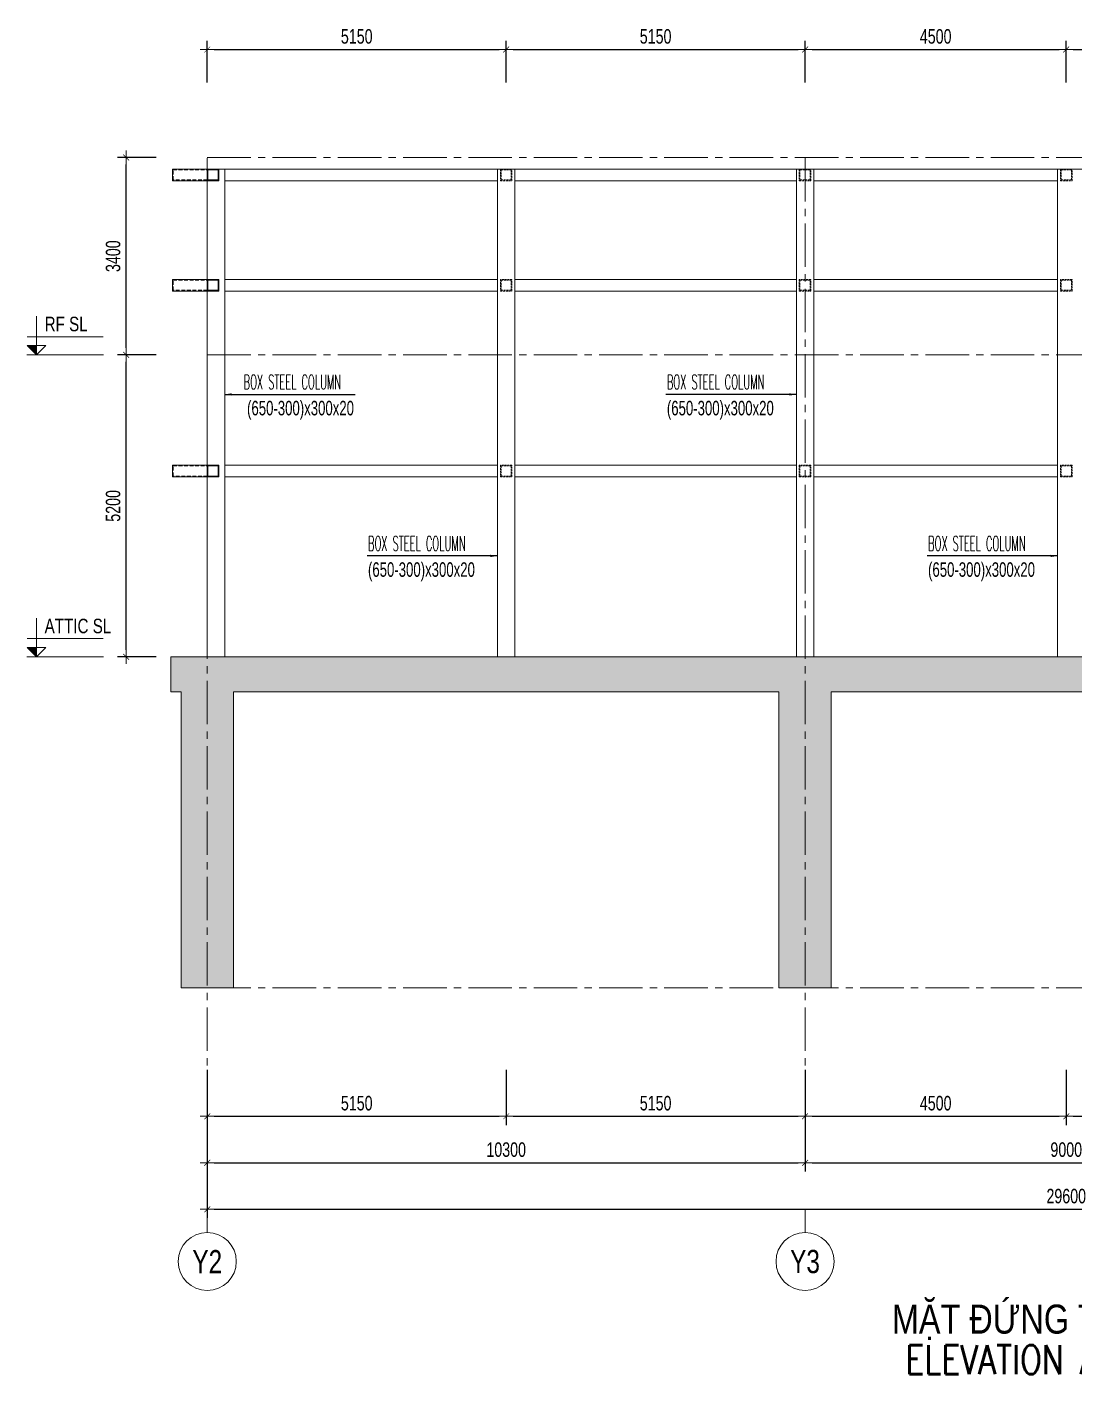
# Model space of a CAD drawing. Header units: millimetres. Extents: x 239606 to 395013, y -27979 to 24335.
# Drawn here: x 358464 to 376506, y 1139 to 24335 of the extents above; entities that cross this region are included whole.
import ezdxf
from ezdxf.enums import TextEntityAlignment as Align

# ---------------------------------------------------------------- set-up
doc = ezdxf.new("R2010")
doc.units = ezdxf.units.MM
doc.linetypes.add('CENTER2', pattern=[1.125, 0.75, -0.125, 0.125, -0.125])
doc.linetypes.add('HIDDEN2', pattern=[4.7625, 3.175, -1.5875])
doc.layers.get('Defpoints').update_dxf_attribs({"color": 151, "lineweight": 9})
for name, color, linetype, lineweight in [('NDC_S_ANNO', 7, 'Continuous', 20), ('NDC_S_AXIS', 5, 'CENTER2', 13), ('NDC_S_CONTINUOUS', 3, 'Continuous', 20), ('NDC_S_DIM', 1, 'Continuous', 15), ('NDC_S_ENG TEXT', 2, 'Continuous', 20), ('NDC_S_ENG TITLE', 3, 'Continuous', 20), ('NDC_S_HATCH MATERIAL', 8, 'Continuous', 13), ('NDC_S_HIDDEN', 8, 'HIDDEN2', 13), ('NDC_S_SLAB', 2, 'Continuous', 20), ('NDC_S_SYMBOL', 1, 'Continuous', 15), ('NDC_S_TEXT SYMBOL', 7, 'Continuous', 20), ('NDC_S_VN TEXT', 7, 'Continuous', 20), ('NDC_S_VN TITLE', 6, 'Continuous', 35)]:
    doc.layers.add(name, color=color, linetype=linetype, lineweight=lineweight)
doc.styles.add('NDC_ANNO', font='', dxfattribs={"width": 0.8})
doc.styles.add('NDC_DIM', font='', dxfattribs={"width": 0.75})
doc.styles.add('NDC_EN TXT', font='romans.shx', dxfattribs={"width": 0.8})
doc.styles.add('NDC_VIE TXT', font='arial.ttf', dxfattribs={"width": 0.8})
doc.styles.get('NDC_ANNO').set_extended_font_data('Dotum')
doc.styles.get('NDC_DIM').set_extended_font_data('Dotum')
doc.dimstyles.new('NDC_dim_100', dxfattribs={"dimscale": 100, "dimtxt": 2.5, "dimasz": 1.2, "dimexe": 1.5, "dimexo": 2.5, "dimgap": 1, "dimtad": 1, "dimdec": 0, "dimzin": 0, "dimdsep": 46, "dimtxsty": 'NDC_DIM', "dimblk": 'DIMMARK', "dimcen": 0.09, "dimdle": 1.2, "dimclrd": 1, "dimclre": 1, "dimclrt": 3, "dimadec": 0, "dimazin": 0, "dimtfac": 1, "dimtdec": 0, "dimtix": 1, "dimtofl": 0, "dimtmove": 0, "dimatfit": 3, "dimfxl": 8, "dimfxlon": 1, "dimtolj": 1, "dimtzin": 0, "dimarcsym": 0})

# ---------------------------------------------------------------- blocks, each defined once
blk = doc.blocks.new('DIMMARK')
at = {"layer": 'NDC_S_DIM', "color": 1}
blk.add_line((-1.5, 0), (1, 0), dxfattribs=at)
at = {"layer": 'NDC_S_DIM', "color": 2, "const_width": 0.1}
blk.add_lwpolyline([(-0.42, -0.42), (0.42, 0.42)], dxfattribs=at)
blk = doc.blocks.new('*D40')
at = {"layer": 'Defpoints', "color": 0, "ltscale": 200, "transparency": 16777216}
for p in [(361571, 6924), (391171, 6924), (391171, 3977)]:
    blk.add_point(p, dxfattribs=at)
at = {"layer": 'NDC_S_DIM', "color": 1, "lineweight": -2, "ltscale": 200, "transparency": 16777216}
for p, q in [((361571, 4777), (361571, 3827)), ((391171, 4777), (391171, 3827)), ((361691, 3977), (391051, 3977))]:
    blk.add_line(p, q, dxfattribs=at)
at = {"layer": 'NDC_S_DIM', "color": 1, "lineweight": -2, "ltscale": 200, "transparency": 16777216, "xscale": 120, "yscale": 120, "zscale": 120, "rotation": 180}
blk.add_blockref('DIMMARK', (361571, 3977), dxfattribs=at)
at = {"layer": 'NDC_S_DIM', "color": 1, "lineweight": -2, "ltscale": 200, "transparency": 16777216, "xscale": 120, "yscale": 120, "zscale": 120}
blk.add_blockref('DIMMARK', (391171, 3977), dxfattribs=at)
at = {"layer": 'NDC_S_DIM', "color": 3, "ltscale": 200, "transparency": 16777216, "insert": (376371, 4202), "char_height": 250, "attachment_point": 5, "style": 'NDC_DIM'}
blk.add_mtext('\\A1;29600', dxfattribs=at)
blk = doc.blocks.new('*D41')
at = {"layer": 'Defpoints', "color": 0, "ltscale": 200, "transparency": 16777216}
for p in [(361571, 6924), (371871, 6924), (371871, 4777)]:
    blk.add_point(p, dxfattribs=at)
at = {"layer": 'NDC_S_DIM', "color": 1, "lineweight": -2, "ltscale": 200, "transparency": 16777216}
for p, q in [((361571, 5577), (361571, 4627)), ((371871, 5577), (371871, 4627)), ((361691, 4777), (371751, 4777))]:
    blk.add_line(p, q, dxfattribs=at)
at = {"layer": 'NDC_S_DIM', "color": 1, "lineweight": -2, "ltscale": 200, "transparency": 16777216, "xscale": 120, "yscale": 120, "zscale": 120, "rotation": 180}
blk.add_blockref('DIMMARK', (361571, 4777), dxfattribs=at)
at = {"layer": 'NDC_S_DIM', "color": 1, "lineweight": -2, "ltscale": 200, "transparency": 16777216, "xscale": 120, "yscale": 120, "zscale": 120}
blk.add_blockref('DIMMARK', (371871, 4777), dxfattribs=at)
at = {"layer": 'NDC_S_DIM', "color": 3, "ltscale": 200, "transparency": 16777216, "insert": (366721, 5002), "char_height": 250, "attachment_point": 5, "style": 'NDC_DIM'}
blk.add_mtext('\\A1;10300', dxfattribs=at)
blk = doc.blocks.new('*D42')
at = {"layer": 'Defpoints', "color": 0, "ltscale": 200, "transparency": 16777216}
for p in [(371871, 6924), (380871, 6924), (380871, 4777)]:
    blk.add_point(p, dxfattribs=at)
at = {"layer": 'NDC_S_DIM', "color": 1, "lineweight": -2, "ltscale": 200, "transparency": 16777216}
for p, q in [((371871, 5577), (371871, 4627)), ((380871, 5577), (380871, 4627)), ((371991, 4777), (380751, 4777))]:
    blk.add_line(p, q, dxfattribs=at)
at = {"layer": 'NDC_S_DIM', "color": 1, "lineweight": -2, "ltscale": 200, "transparency": 16777216, "xscale": 120, "yscale": 120, "zscale": 120, "rotation": 180}
blk.add_blockref('DIMMARK', (371871, 4777), dxfattribs=at)
at = {"layer": 'NDC_S_DIM', "color": 1, "lineweight": -2, "ltscale": 200, "transparency": 16777216, "xscale": 120, "yscale": 120, "zscale": 120}
blk.add_blockref('DIMMARK', (380871, 4777), dxfattribs=at)
at = {"layer": 'NDC_S_DIM', "color": 3, "ltscale": 200, "transparency": 16777216, "insert": (376371, 5002), "char_height": 250, "attachment_point": 5, "style": 'NDC_DIM'}
blk.add_mtext('\\A1;9000', dxfattribs=at)
blk = doc.blocks.new('*U7')
at = {"layer": 'NDC_S_SYMBOL'}
blk.add_line((0, 5), (0, 9), dxfattribs=at)
blk.add_circle((0, 0), 5, dxfattribs=at)
at = {"layer": 'NDC_S_TEXT SYMBOL', "color": 7, "style": 'NDC_ANNO', "width": 0.8}
blk.add_attdef('GRID', text='', height=4, dxfattribs=at).set_placement((0, 0), align=Align.MIDDLE)
blk = doc.blocks.new('*D38')
at = {"layer": 'Defpoints', "color": 0, "ltscale": 100, "transparency": 16777216}
for p in [(360174, 18688), (360941, 18688), (360941, 13488)]:
    blk.add_point(p, dxfattribs=at)
at = {"layer": 'NDC_S_DIM', "color": 1, "lineweight": -2, "ltscale": 100, "transparency": 16777216}
for p, q in [((360691, 18688), (360024, 18688)), ((360174, 13608), (360174, 18568)), ((360691, 13488), (360024, 13488))]:
    blk.add_line(p, q, dxfattribs=at)
at = {"layer": 'NDC_S_DIM', "color": 1, "lineweight": -2, "ltscale": 100, "transparency": 16777216, "xscale": 120, "yscale": 120, "zscale": 120}
for p, rotation in [((360174, 18688), 90), ((360174, 13488), 270)]:
    blk.add_blockref('DIMMARK', p, dxfattribs=dict(at, rotation=rotation))
at = {"layer": 'NDC_S_DIM', "color": 3, "ltscale": 100, "transparency": 16777216, "insert": (359949, 16088), "char_height": 250, "attachment_point": 5, "rotation": 90, "style": 'NDC_DIM'}
blk.add_mtext('\\A1;5200', dxfattribs=at)
blk = doc.blocks.new('*D39')
at = {"layer": 'Defpoints', "color": 0, "ltscale": 100, "transparency": 16777216}
for p in [(360174, 22088), (360941, 22088), (360941, 18688)]:
    blk.add_point(p, dxfattribs=at)
at = {"layer": 'NDC_S_DIM', "color": 1, "lineweight": -2, "ltscale": 100, "transparency": 16777216}
for p, q in [((360691, 22088), (360024, 22088)), ((360174, 18808), (360174, 21968)), ((360691, 18688), (360024, 18688))]:
    blk.add_line(p, q, dxfattribs=at)
at = {"layer": 'NDC_S_DIM', "color": 1, "lineweight": -2, "ltscale": 100, "transparency": 16777216, "xscale": 120, "yscale": 120, "zscale": 120}
for p, rotation in [((360174, 22088), 90), ((360174, 18688), 270)]:
    blk.add_blockref('DIMMARK', p, dxfattribs=dict(at, rotation=rotation))
at = {"layer": 'NDC_S_DIM', "color": 3, "ltscale": 100, "transparency": 16777216, "insert": (359949, 20388), "char_height": 250, "attachment_point": 5, "rotation": 90, "style": 'NDC_DIM'}
blk.add_mtext('\\A1;3400', dxfattribs=at)
blk = doc.blocks.new('kata_block_CT')
at = {"layer": 'NDC_S_ANNO'}
blk.add_hatch(color=3, dxfattribs=at).paths.add_polyline_path([(0, 1.6), (-1.61, 1.6), (0, 0)])
at = {"layer": 'NDC_S_ANNO', "ltscale": 50}
h = blk.add_hatch(dxfattribs=at)
h.set_pattern_fill('ANSI31', color=256, scale=1.406, style=0)
h.paths.add_polyline_path([(0, 1.6), (0, 0), (1.61, 1.6)])
for p, q in [((-1.59, 3.14), (11.47, 3.14)), ((11.56, 0), (-1.64, 0))]:
    blk.add_line(p, q, dxfattribs=at)
for points in [[(0, 6.69), (0, 0)], [(0, 0), (-1.61, 1.6), (0, 1.6)], [(0, 0), (1.61, 1.6), (0, 1.6)]]:
    blk.add_lwpolyline(points, dxfattribs=at)
at = {"layer": 'NDC_S_ANNO', "color": 8, "ltscale": 50}
blk.add_lwpolyline([(0, 0), (-1.61, 1.6), (0, 1.6)], dxfattribs=at)
at = {"layer": 'NDC_S_TEXT SYMBOL', "color": 3, "style": 'NDC_ANNO', "width": 0.8}
blk.add_attdef('CT', (1.41, 4.07), '', height=2.5, dxfattribs=at)
blk = doc.blocks.new('Drawing name_symbol')
at = {"layer": 'NDC_S_ENG TITLE', "style": 'NDC_EN TXT', "width": 0.8}
blk.add_attdef('SECTDET1', text='', height=5, dxfattribs=at).set_placement((0, 1.01), align=Align.CENTER)
at = {"layer": 'NDC_S_TEXT SYMBOL', "lineweight": 25, "style": 'NDC_ANNO', "width": 0.8}
blk.add_attdef('SSCALE', text='', height=2.5, dxfattribs=at).set_placement((0, -4), align=Align.CENTER)
at = {"layer": 'NDC_S_VN TITLE', "style": 'NDC_VIE TXT', "width": 0.8}
blk.add_attdef('SECTDET2', text='', height=5, dxfattribs=at).set_placement((0, 7.97), align=Align.CENTER)
blk = doc.blocks.new('*D48')
at = {"layer": 'Defpoints', "color": 0, "ltscale": 100, "transparency": 16777216}
for p in [(361571, 6924), (366721, 6924), (366721, 5577)]:
    blk.add_point(p, dxfattribs=at)
at = {"layer": 'NDC_S_DIM', "color": 1, "lineweight": -2, "ltscale": 100, "transparency": 16777216}
for p, q in [((361571, 6377), (361571, 5427)), ((366721, 6377), (366721, 5427)), ((361691, 5577), (366601, 5577))]:
    blk.add_line(p, q, dxfattribs=at)
at = {"layer": 'NDC_S_DIM', "color": 1, "lineweight": -2, "ltscale": 100, "transparency": 16777216, "xscale": 120, "yscale": 120, "zscale": 120, "rotation": 180}
blk.add_blockref('DIMMARK', (361571, 5577), dxfattribs=at)
at = {"layer": 'NDC_S_DIM', "color": 1, "lineweight": -2, "ltscale": 100, "transparency": 16777216, "xscale": 120, "yscale": 120, "zscale": 120}
blk.add_blockref('DIMMARK', (366721, 5577), dxfattribs=at)
at = {"layer": 'NDC_S_DIM', "color": 3, "ltscale": 100, "transparency": 16777216, "insert": (364146, 5802), "char_height": 250, "attachment_point": 5, "style": 'NDC_DIM'}
blk.add_mtext('\\A1;5150', dxfattribs=at)
blk = doc.blocks.new('*D49')
at = {"layer": 'Defpoints', "color": 0, "ltscale": 100, "transparency": 16777216}
for p in [(366721, 6924), (371871, 6924), (371871, 5577)]:
    blk.add_point(p, dxfattribs=at)
at = {"layer": 'NDC_S_DIM', "color": 1, "lineweight": -2, "ltscale": 100, "transparency": 16777216}
for p, q in [((366721, 6377), (366721, 5427)), ((371871, 6377), (371871, 5427)), ((366841, 5577), (371751, 5577))]:
    blk.add_line(p, q, dxfattribs=at)
at = {"layer": 'NDC_S_DIM', "color": 1, "lineweight": -2, "ltscale": 100, "transparency": 16777216, "xscale": 120, "yscale": 120, "zscale": 120, "rotation": 180}
blk.add_blockref('DIMMARK', (366721, 5577), dxfattribs=at)
at = {"layer": 'NDC_S_DIM', "color": 1, "lineweight": -2, "ltscale": 100, "transparency": 16777216, "xscale": 120, "yscale": 120, "zscale": 120}
blk.add_blockref('DIMMARK', (371871, 5577), dxfattribs=at)
at = {"layer": 'NDC_S_DIM', "color": 3, "ltscale": 100, "transparency": 16777216, "insert": (369296, 5802), "char_height": 250, "attachment_point": 5, "style": 'NDC_DIM'}
blk.add_mtext('\\A1;5150', dxfattribs=at)
blk = doc.blocks.new('*D50')
at = {"layer": 'Defpoints', "color": 0, "ltscale": 100, "transparency": 16777216}
for p in [(371871, 6924), (376371, 6924), (376371, 5577)]:
    blk.add_point(p, dxfattribs=at)
at = {"layer": 'NDC_S_DIM', "color": 1, "lineweight": -2, "ltscale": 100, "transparency": 16777216}
for p, q in [((371871, 6377), (371871, 5427)), ((376371, 6377), (376371, 5427)), ((371991, 5577), (376251, 5577))]:
    blk.add_line(p, q, dxfattribs=at)
at = {"layer": 'NDC_S_DIM', "color": 1, "lineweight": -2, "ltscale": 100, "transparency": 16777216, "xscale": 120, "yscale": 120, "zscale": 120, "rotation": 180}
blk.add_blockref('DIMMARK', (371871, 5577), dxfattribs=at)
at = {"layer": 'NDC_S_DIM', "color": 1, "lineweight": -2, "ltscale": 100, "transparency": 16777216, "xscale": 120, "yscale": 120, "zscale": 120}
blk.add_blockref('DIMMARK', (376371, 5577), dxfattribs=at)
at = {"layer": 'NDC_S_DIM', "color": 3, "ltscale": 100, "transparency": 16777216, "insert": (374121, 5802), "char_height": 250, "attachment_point": 5, "style": 'NDC_DIM'}
blk.add_mtext('\\A1;4500', dxfattribs=at)
blk = doc.blocks.new('*D51')
at = {"layer": 'Defpoints', "color": 0, "ltscale": 100, "transparency": 16777216}
for p in [(376371, 6924), (380871, 6924), (380871, 5577)]:
    blk.add_point(p, dxfattribs=at)
at = {"layer": 'NDC_S_DIM', "color": 1, "lineweight": -2, "ltscale": 100, "transparency": 16777216}
for p, q in [((376371, 6377), (376371, 5427)), ((380871, 6377), (380871, 5427)), ((376491, 5577), (380751, 5577))]:
    blk.add_line(p, q, dxfattribs=at)
at = {"layer": 'NDC_S_DIM', "color": 1, "lineweight": -2, "ltscale": 100, "transparency": 16777216, "xscale": 120, "yscale": 120, "zscale": 120, "rotation": 180}
blk.add_blockref('DIMMARK', (376371, 5577), dxfattribs=at)
at = {"layer": 'NDC_S_DIM', "color": 1, "lineweight": -2, "ltscale": 100, "transparency": 16777216, "xscale": 120, "yscale": 120, "zscale": 120}
blk.add_blockref('DIMMARK', (380871, 5577), dxfattribs=at)
at = {"layer": 'NDC_S_DIM', "color": 3, "ltscale": 100, "transparency": 16777216, "insert": (378621, 5802), "char_height": 250, "attachment_point": 5, "style": 'NDC_DIM'}
blk.add_mtext('\\A1;4500', dxfattribs=at)
blk = doc.blocks.new('*D57')
at = {"layer": 'Defpoints', "color": 0, "ltscale": 100, "transparency": 16777216}
for p in [(366721, 23946), (361571, 23126), (366721, 23126)]:
    blk.add_point(p, dxfattribs=at)
at = {"layer": 'NDC_S_DIM', "color": 1, "lineweight": -2, "ltscale": 100, "transparency": 16777216}
for p, q in [((361571, 23376), (361571, 24096)), ((361691, 23946), (366601, 23946)), ((366721, 23376), (366721, 24096))]:
    blk.add_line(p, q, dxfattribs=at)
at = {"layer": 'NDC_S_DIM', "color": 1, "lineweight": -2, "ltscale": 100, "transparency": 16777216, "xscale": 120, "yscale": 120, "zscale": 120, "rotation": 180}
blk.add_blockref('DIMMARK', (361571, 23946), dxfattribs=at)
at = {"layer": 'NDC_S_DIM', "color": 1, "lineweight": -2, "ltscale": 100, "transparency": 16777216, "xscale": 120, "yscale": 120, "zscale": 120}
blk.add_blockref('DIMMARK', (366721, 23946), dxfattribs=at)
at = {"layer": 'NDC_S_DIM', "color": 3, "ltscale": 100, "transparency": 16777216, "insert": (364146, 24171), "char_height": 250, "attachment_point": 5, "style": 'NDC_DIM'}
blk.add_mtext('\\A1;5150', dxfattribs=at)
blk = doc.blocks.new('*D58')
at = {"layer": 'Defpoints', "color": 0, "ltscale": 100, "transparency": 16777216}
for p in [(371871, 23946), (366721, 23126), (371871, 23126)]:
    blk.add_point(p, dxfattribs=at)
at = {"layer": 'NDC_S_DIM', "color": 1, "lineweight": -2, "ltscale": 100, "transparency": 16777216}
for p, q in [((366721, 23376), (366721, 24096)), ((366841, 23946), (371751, 23946)), ((371871, 23376), (371871, 24096))]:
    blk.add_line(p, q, dxfattribs=at)
at = {"layer": 'NDC_S_DIM', "color": 1, "lineweight": -2, "ltscale": 100, "transparency": 16777216, "xscale": 120, "yscale": 120, "zscale": 120, "rotation": 180}
blk.add_blockref('DIMMARK', (366721, 23946), dxfattribs=at)
at = {"layer": 'NDC_S_DIM', "color": 1, "lineweight": -2, "ltscale": 100, "transparency": 16777216, "xscale": 120, "yscale": 120, "zscale": 120}
blk.add_blockref('DIMMARK', (371871, 23946), dxfattribs=at)
at = {"layer": 'NDC_S_DIM', "color": 3, "ltscale": 100, "transparency": 16777216, "insert": (369296, 24171), "char_height": 250, "attachment_point": 5, "style": 'NDC_DIM'}
blk.add_mtext('\\A1;5150', dxfattribs=at)
blk = doc.blocks.new('*D59')
at = {"layer": 'Defpoints', "color": 0, "ltscale": 100, "transparency": 16777216}
for p in [(376371, 23946), (371871, 23126), (376371, 23126)]:
    blk.add_point(p, dxfattribs=at)
at = {"layer": 'NDC_S_DIM', "color": 1, "lineweight": -2, "ltscale": 100, "transparency": 16777216}
for p, q in [((371871, 23376), (371871, 24096)), ((371991, 23946), (376251, 23946)), ((376371, 23376), (376371, 24096))]:
    blk.add_line(p, q, dxfattribs=at)
at = {"layer": 'NDC_S_DIM', "color": 1, "lineweight": -2, "ltscale": 100, "transparency": 16777216, "xscale": 120, "yscale": 120, "zscale": 120, "rotation": 180}
blk.add_blockref('DIMMARK', (371871, 23946), dxfattribs=at)
at = {"layer": 'NDC_S_DIM', "color": 1, "lineweight": -2, "ltscale": 100, "transparency": 16777216, "xscale": 120, "yscale": 120, "zscale": 120}
blk.add_blockref('DIMMARK', (376371, 23946), dxfattribs=at)
at = {"layer": 'NDC_S_DIM', "color": 3, "ltscale": 100, "transparency": 16777216, "insert": (374121, 24171), "char_height": 250, "attachment_point": 5, "style": 'NDC_DIM'}
blk.add_mtext('\\A1;4500', dxfattribs=at)
blk = doc.blocks.new('*D60')
at = {"layer": 'Defpoints', "color": 0, "ltscale": 100, "transparency": 16777216}
for p in [(380871, 23946), (376371, 23126), (380871, 23126)]:
    blk.add_point(p, dxfattribs=at)
at = {"layer": 'NDC_S_DIM', "color": 1, "lineweight": -2, "ltscale": 100, "transparency": 16777216}
for p, q in [((376371, 23376), (376371, 24096)), ((376491, 23946), (380751, 23946)), ((380871, 23376), (380871, 24096))]:
    blk.add_line(p, q, dxfattribs=at)
at = {"layer": 'NDC_S_DIM', "color": 1, "lineweight": -2, "ltscale": 100, "transparency": 16777216, "xscale": 120, "yscale": 120, "zscale": 120, "rotation": 180}
blk.add_blockref('DIMMARK', (376371, 23946), dxfattribs=at)
at = {"layer": 'NDC_S_DIM', "color": 1, "lineweight": -2, "ltscale": 100, "transparency": 16777216, "xscale": 120, "yscale": 120, "zscale": 120}
blk.add_blockref('DIMMARK', (380871, 23946), dxfattribs=at)
at = {"layer": 'NDC_S_DIM', "color": 3, "ltscale": 100, "transparency": 16777216, "insert": (378621, 24171), "char_height": 250, "attachment_point": 5, "style": 'NDC_DIM'}
blk.add_mtext('\\A1;4500', dxfattribs=at)

msp = doc.modelspace()

# ---------------------------------------------------------------- hatches: boundary and pattern name
at = {"layer": 'NDC_S_HATCH MATERIAL', "ltscale": 100}
h = msp.add_hatch(dxfattribs=at)
h.set_pattern_fill('BT-01', color=256, scale=50, pattern_type=2)
h.set_pattern_definition([(50, (29084.12, 0), (358.6301, -31.37607), [37.5, -412.5]), (355, (29084.1, 0), (-69.37567, 376.09607), [30, -330]), (100.4514, (29114, -2.6), (289.2547, 344.71977), [31.8701, -350.57106]), (46.1842, (29084.1, 100), (533.6205, -82.7595), [56.25, -618.75]), (96.6356, (29128.6, 93.1), (467.33135, 487.0589), [47.80514, -525.8565]), (351.1842, (29084.1, 100), (467.331, 487.0593), [45, -495]), (21, (29134.12, 75), (298.45353, -201.30945), [37.5, -412.5]), (326, (29134.1, 75), (121.65767, 362.57502), [30, -330]), (71.4514, (29159, 58.22), (420.1113, 161.26525), [31.8701, -350.57106]), (37.5, (29084.12, 0), (6.079928, 166.446927), [0, -326, 0, -335, 0, -331.25]), (7.5, (29084.12, 0), (131.53477, 197.20586), [0, -191, 0, -318.5, 0, -126.25]), (327.5, (28972.62, 0), (266.91122, -11.277436), [0, -125, 0, -390, 0, -517.5]), (317.5, (28922.62, 0), (291.59308, 50.05249), [0, -162.5, 0, -259, 0, -367.5]), (45, (29084.12, 0), (-150.26019, 150.26019), []), (45, (29084.12, 61.25), (-150.26019, 150.26019), [])])
h.paths.add_polyline_path([(372320.7, 12888.1), (380420.7, 12888.1), (380420.7, 7788.1), (381320.7, 7788.1), (381320.7, 12888.1), (390720.7, 12888.1), (390720.7, 7788.1), (391620.7, 7788.1), (391620.7, 12888.1), (391800.7, 12888.1), (391800.7, 13488.1), (360940.7, 13488.1), (360940.7, 12888.1), (361120.7, 12888.1), (361120.7, 7788.1), (362020.7, 7788.1), (362020.7, 12888.1), (371420.7, 12888.1), (371420.7, 7788.1), (372320.7, 7788.1)])

# ---------------------------------------------------------------- linework, layer by layer
at = {"layer": 'NDC_S_AXIS', "ltscale": 1000}
for p, q in [((361570.7, 5577.1), (361570.7, 22088.1)), ((361570.7, 22088.1), (391170.7, 22088.1)), ((371870.7, 5577.1), (371870.7, 22088.1)), ((361570.7, 18688.1), (391170.7, 18688.1)), ((361570.7, 13488.1), (391170.7, 13488.1)), ((361570.7, 7788.1), (391170.7, 7788.1))]:
    msp.add_line(p, q, dxfattribs=at)
at = {"layer": 'NDC_S_CONTINUOUS', "ltscale": 100}
for p, q in [((361570.7, 13488.1), (361570.7, 21888.1)), ((361570.7, 21888.1), (391170.7, 21888.1)), ((361870.7, 13488.1), (361870.7, 21888.1)), ((366570.7, 13488.1), (366570.7, 21888.1)), ((366870.7, 13488.1), (366870.7, 21888.1)), ((371720.7, 13488.1), (371720.7, 21888.1)), ((372020.7, 13488.1), (372020.7, 21888.1)), ((376220.7, 13488.1), (376220.7, 21888.1)), ((361120.7, 12888.1), (361120.7, 7788.1)), ((362020.7, 12888.1), (362020.7, 7788.1)), ((371420.7, 12888.1), (371420.7, 7788.1)), ((372320.7, 12888.1), (372320.7, 7788.1)), ((361120.7, 7788.1), (362020.7, 7788.1)), ((371420.7, 7788.1), (372320.7, 7788.1))]:
    msp.add_line(p, q, dxfattribs=at)
for points in [[(361120.7, 12888.1), (360940.7, 12888.1), (360940.7, 13488.1), (391800.7, 13488.1), (391800.7, 12888.1), (391620.7, 12888.1)], [(371420.7, 12888.1), (362020.7, 12888.1)], [(380420.7, 12888.1), (372320.7, 12888.1)]]:
    msp.add_lwpolyline(points, dxfattribs=at)
at = {"layer": 'NDC_S_ENG TEXT', "ltscale": 100}
for p, q in [((361870.7, 21688.1), (366570.7, 21688.1)), ((366870.7, 21688.1), (371720.7, 21688.1)), ((372020.7, 21688.1), (376220.7, 21688.1))]:
    msp.add_line(p, q, dxfattribs=at)
at = {"layer": 'NDC_S_HATCH MATERIAL', "ltscale": 1000}
for points in [[(361570.7, 21688.1), (360970.7, 21688.1), (360970.7, 21888.1), (361570.7, 21888.1)], [(361570.7, 19788.1), (360970.7, 19788.1), (360970.7, 19988.1), (361570.7, 19988.1)], [(361570.7, 16588.1), (360970.7, 16588.1), (360970.7, 16788.1), (361570.7, 16788.1)]]:
    msp.add_lwpolyline(points, close=True, dxfattribs=at)
at = {"layer": 'NDC_S_HIDDEN', "ltscale": 20}
for points in [[(361570.7, 21700.1), (360982.7, 21700.1), (360982.7, 21876.1), (361570.7, 21876.1)], [(361570.7, 19800.1), (360982.7, 19800.1), (360982.7, 19976.1), (361570.7, 19976.1)], [(361570.7, 16600.1), (360982.7, 16600.1), (360982.7, 16776.1), (361570.7, 16776.1)]]:
    msp.add_lwpolyline(points, close=True, dxfattribs=at)
at = {"layer": 'NDC_S_HIDDEN', "ltscale": 10, "elevation": 0}
for points in [[(366620.7, 21688.1), (366820.7, 21688.1), (366820.7, 21888.1), (366620.7, 21888.1)], [(366632.7, 21700.1), (366808.7, 21700.1), (366808.7, 21876.1), (366632.7, 21876.1)], [(371770.7, 21688.1), (371970.7, 21688.1), (371970.7, 21888.1), (371770.7, 21888.1)], [(371782.7, 21700.1), (371958.7, 21700.1), (371958.7, 21876.1), (371782.7, 21876.1)], [(376270.7, 21688.1), (376470.7, 21688.1), (376470.7, 21888.1), (376270.7, 21888.1)], [(376282.7, 21700.1), (376458.7, 21700.1), (376458.7, 21876.1), (376282.7, 21876.1)], [(366620.7, 19788.1), (366820.7, 19788.1), (366820.7, 19988.1), (366620.7, 19988.1)], [(366632.7, 19800.1), (366808.7, 19800.1), (366808.7, 19976.1), (366632.7, 19976.1)], [(371770.7, 19788.1), (371970.7, 19788.1), (371970.7, 19988.1), (371770.7, 19988.1)], [(371782.7, 19800.1), (371958.7, 19800.1), (371958.7, 19976.1), (371782.7, 19976.1)], [(376270.7, 19788.1), (376470.7, 19788.1), (376470.7, 19988.1), (376270.7, 19988.1)], [(376282.7, 19800.1), (376458.7, 19800.1), (376458.7, 19976.1), (376282.7, 19976.1)], [(366620.7, 16588.1), (366820.7, 16588.1), (366820.7, 16788.1), (366620.7, 16788.1)], [(366632.7, 16600.1), (366808.7, 16600.1), (366808.7, 16776.1), (366632.7, 16776.1)], [(371770.7, 16588.1), (371970.7, 16588.1), (371970.7, 16788.1), (371770.7, 16788.1)], [(371782.7, 16600.1), (371958.7, 16600.1), (371958.7, 16776.1), (371782.7, 16776.1)], [(376270.7, 16588.1), (376470.7, 16588.1), (376470.7, 16788.1), (376270.7, 16788.1)], [(376282.7, 16600.1), (376458.7, 16600.1), (376458.7, 16776.1), (376282.7, 16776.1)]]:
    msp.add_lwpolyline(points, close=True, dxfattribs=at)
at = {"layer": 'NDC_S_SLAB', "ltscale": 1000}
for p, q in [((361870.7, 19988.1), (366570.7, 19988.1)), ((366870.7, 19988.1), (371720.7, 19988.1)), ((372020.7, 19988.1), (376220.7, 19988.1)), ((361870.7, 19788.1), (366570.7, 19788.1)), ((366870.7, 19788.1), (371720.7, 19788.1)), ((372020.7, 19788.1), (376220.7, 19788.1)), ((361870.7, 16788.1), (366570.7, 16788.1)), ((366870.7, 16788.1), (371720.7, 16788.1)), ((372020.7, 16788.1), (376220.7, 16788.1)), ((361870.7, 16588.1), (366570.7, 16588.1)), ((366870.7, 16588.1), (371720.7, 16588.1)), ((372020.7, 16588.1), (376220.7, 16588.1))]:
    msp.add_line(p, q, dxfattribs=at)
for points in [[(361570.7, 21688.1), (361770.7, 21688.1), (361770.7, 21888.1), (361570.7, 21888.1)], [(361582.7, 21700.1), (361758.7, 21700.1), (361758.7, 21876.1), (361582.7, 21876.1)], [(361570.7, 19788.1), (361770.7, 19788.1), (361770.7, 19988.1), (361570.7, 19988.1)], [(361582.7, 19800.1), (361758.7, 19800.1), (361758.7, 19976.1), (361582.7, 19976.1)], [(361570.7, 16588.1), (361770.7, 16588.1), (361770.7, 16788.1), (361570.7, 16788.1)], [(361582.7, 16600.1), (361758.7, 16600.1), (361758.7, 16776.1), (361582.7, 16776.1)]]:
    msp.add_lwpolyline(points, close=True, dxfattribs=at)

# ---------------------------------------------------------------- block references
at = {"layer": 'NDC_S_ANNO'}
ref = msp.add_blockref('Drawing name_symbol', (376320.9, 1037.9), dxfattribs=dict(at, xscale=100, yscale=100, zscale=100))
ref.add_attrib('SECTDET1', 'ELEVATION AXIS X22', dxfattribs={"layer": 'NDC_S_ENG TITLE', "height": 500, "style": 'NDC_EN TXT', "width": 0.8}).set_placement((376320.9, 1139), align=Align.CENTER)
ref.add_attrib('SECTDET2', 'MẶT ĐỨNG TRỤC X22', dxfattribs={"layer": 'NDC_S_VN TITLE', "height": 500, "style": 'NDC_VIE TXT', "width": 0.8}).set_placement((376320.9, 1834.9), align=Align.CENTER)
at = {"layer": 'NDC_S_AXIS', "xscale": 100, "yscale": 100, "zscale": 100}
for p, values in [((361570.7, 3077.1), {'GRID': 'Y2'}), ((371870.7, 3077.1), {'GRID': 'Y3'})]:
    msp.add_blockref('*U7', p, dxfattribs=at).add_auto_attribs(values)
at = {"layer": 'NDC_S_VN TEXT', "xscale": 100, "yscale": 100, "zscale": 100}
for p, values in [((358627.4, 18688.1), {'CT': 'RF SL'}), ((358627.4, 13488.1), {'CT': 'ATTIC SL'})]:
    msp.add_blockref('kata_block_CT', p, dxfattribs=at).add_auto_attribs(values)

# ---------------------------------------------------------------- texts
at = {"layer": 'NDC_S_ENG TEXT'}
for s, style, width, p in [('BOX STEEL COLUMN', 'NDC_EN TXT', 0.5, (362196.9, 18096.3)), ('BOX STEEL COLUMN', 'NDC_EN TXT', 0.5, (369489.6, 18096.3)), ('(650-300)x300x20', 'NDC_VIE TXT', 0.65, (362256.2, 17647.2)), ('(650-300)x300x20', 'NDC_VIE TXT', 0.65, (369489.6, 17647.2)), ('BOX STEEL COLUMN', 'NDC_EN TXT', 0.5, (364339.6, 15315.9)), ('BOX STEEL COLUMN', 'NDC_EN TXT', 0.5, (373989.6, 15315.9)), ('(650-300)x300x20', 'NDC_VIE TXT', 0.65, (364339.6, 14866.9)), ('(650-300)x300x20', 'NDC_VIE TXT', 0.65, (373989.6, 14866.9))]:
    msp.add_text(s, height=250, dxfattribs=dict(at, style=style, width=width)).set_placement(p)

# ---------------------------------------------------------------- dimensions: what is measured, and where the dimension line sits
at = {"layer": 'NDC_S_DIM', "ltscale": 100}
for base, p1, p2, picture, middle in [((366720.7, 23946.2), (361570.7, 23125.7), (366720.7, 23125.7), '*D57', (364145.7, 24171.4)), ((371870.7, 23946.2), (366720.7, 23125.7), (371870.7, 23125.7), '*D58', (369295.7, 24171.4)), ((376370.7, 23946.2), (371870.7, 23125.7), (376370.7, 23125.7), '*D59', (374120.7, 24171.4)), ((380870.7, 23946.2), (376370.7, 23125.7), (380870.7, 23125.7), '*D60', (378620.7, 24171.4)), ((371870.7, 5577.1), (366720.7, 6923.9), (371870.7, 6923.9), '*D49', (369295.7, 5802.2)), ((376370.7, 5577.1), (371870.7, 6923.9), (376370.7, 6923.9), '*D50', (374120.7, 5802.2)), ((380870.7, 5577.1), (376370.7, 6923.9), (380870.7, 6923.9), '*D51', (378620.7, 5802.2))]:
    dim = msp.add_linear_dim(base=base, p1=p1, p2=p2, dimstyle='NDC_dim_100', override={"dimtmove": 1}, dxfattribs=at)
    dim.commit()
    dim.dimension.update_dxf_attribs({"geometry": picture, "text_midpoint": middle})
for base, p1, p2, picture, middle in [((360173.8, 22088.1), (360940.7, 18688.1), (360940.7, 22088.1), '*D39', (359948.6, 20388.1)), ((360173.8, 18688.1), (360940.7, 13488.1), (360940.7, 18688.1), '*D38', (359948.6, 16088.1))]:
    dim = msp.add_linear_dim(base=base, p1=p1, p2=p2, angle=90, dimstyle='NDC_dim_100', override={"dimtmove": 1}, dxfattribs=at)
    dim.commit()
    dim.dimension.update_dxf_attribs({"geometry": picture, "text_midpoint": middle})
at = {"layer": 'NDC_S_DIM', "ltscale": 200}
for base, p1, p2, picture, middle in [((391170.7, 3977.1), (361570.7, 6923.9), (391170.7, 6923.9), '*D40', (376370.7, 4202.2)), ((371870.7, 4777.1), (361570.7, 6923.9), (371870.7, 6923.9), '*D41', (366720.7, 5002.2)), ((380870.7, 4777.1), (371870.7, 6923.9), (380870.7, 6923.9), '*D42', (376370.7, 5002.2))]:
    dim = msp.add_linear_dim(base=base, p1=p1, p2=p2, dimstyle='NDC_dim_100', dxfattribs=at)
    dim.commit()
    dim.dimension.update_dxf_attribs({"geometry": picture, "text_midpoint": middle})
at = {"layer": 'NDC_S_DIM', "ltscale": 100}
dim = msp.add_linear_dim(base=(366720.7, 5577.1), p1=(361570.7, 6923.9), p2=(366720.7, 6923.9), dimstyle='NDC_dim_100', dxfattribs=at)
dim.commit()
dim.dimension.update_dxf_attribs({"geometry": '*D48', "text_midpoint": (364145.7, 5802.2)})

# ---------------------------------------------------------------- leaders
at = {"layer": 'NDC_S_SLAB', "ltscale": 100}
for points in [[(361870.7, 18007.6), (364118.1, 18007.6)], [(371720.7, 18007.6), (369473.2, 18007.6)], [(366570.7, 15227.2), (364323.2, 15227.2)], [(376220.7, 15227.2), (373973.2, 15227.2)]]:
    msp.add_leader(points, dimstyle='NDC_dim_100', override={"dimgap": 1, "dimtad": 0}, dxfattribs=at)

doc.saveas('drawing.dxf')
